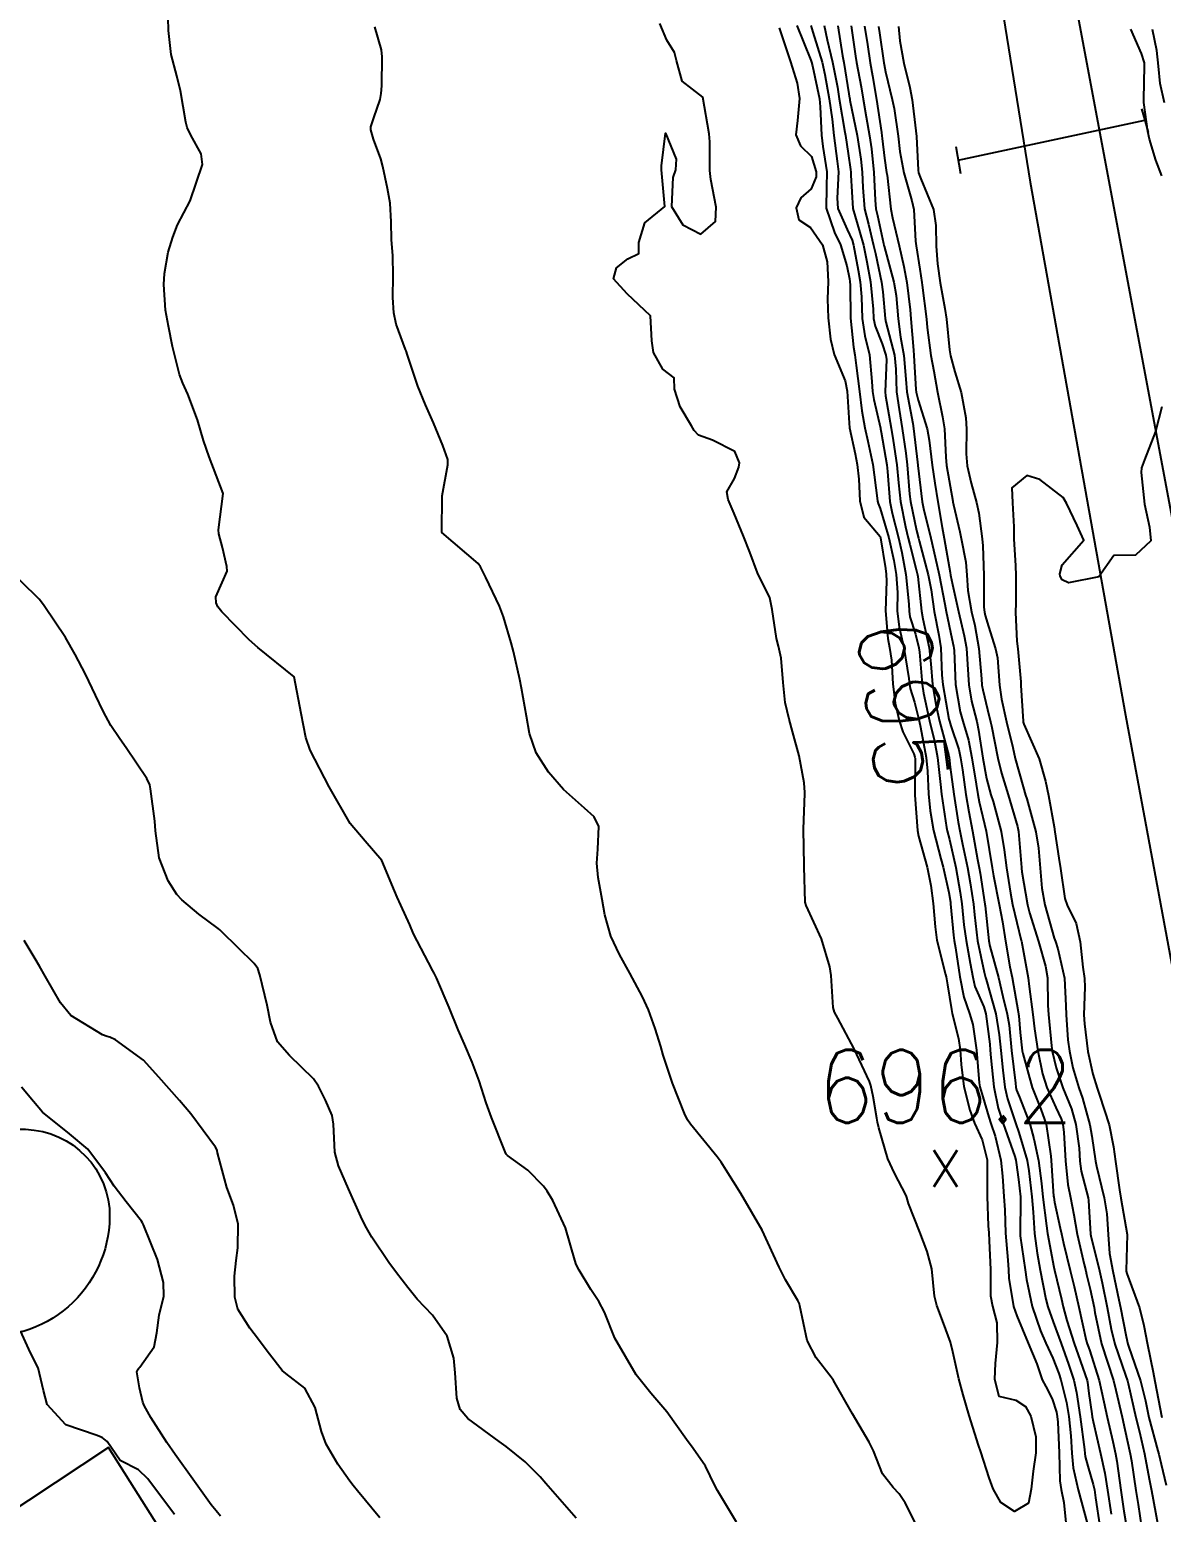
# Model space of a CAD drawing. Header units: metres. Extents: x 298520 to 308411, y 7433745 to 7450750.
# Drawn here: x 300779 to 300840.9, y 7447638.3 to 7447719.5 of the extents above; entities that cross this region are included whole.
import ezdxf
from ezdxf.enums import TextEntityAlignment as Align

# ---------------------------------------------------------------- set-up
doc = ezdxf.new("R2010")
doc.units = ezdxf.units.M
doc.header["$LTSCALE"] = 10
for name, color, linetype in [('Cotas', 45, 'Continuous'), ('Curvas de Nivel 1m', 11, 'Continuous'), ('Curvas de Nivel 5m', 15, 'Continuous'), ('Edificações', 30, 'Continuous'), ('Linha Férrea', 251, 'TRACKS'), ('Pontos Cotados', 45, 'Continuous'), ('Pórtico', 62, 'Continuous'), ('Vias Primárias', 230, 'Continuous')]:
    doc.layers.add(name, color=color, linetype=linetype)
doc.styles.add('Style-STANDARD', font='STANDARD.shx')
doc.linetypes.add('TRACKS', pattern='A,0.15,[130,ltypeshp.shx,S=0.25,R=0,X=0,Y=0],0.15', length=0.3)

# ---------------------------------------------------------------- blocks, each defined once
blk = doc.blocks.new('ELVTXT_48')
at = {"layer": 'Pontos Cotados', "linetype": 'Continuous', "style": 'Style-STANDARD'}
for s, height, p in [('696.2', 4, (0, 4)), ('x', 3, (0, 0))]:
    blk.add_text(s, height=height, dxfattribs=at).set_placement(p, align=Align.MIDDLE_CENTER)

msp = doc.modelspace()

# ---------------------------------------------------------------- linework, layer by layer
at = {"layer": 'Curvas de Nivel 1m', "flags": 128}
for points, elevation in [([(300817.674, 7447637.772), (300816.906, 7447639.049), (300816.629, 7447639.503), (300816.488, 7447639.786), (300815.973, 7447640.844), (300815.306, 7447641.804), (300814.94, 7447642.298), (300813.856, 7447643.821), (300812.973, 7447644.843), (300812.175, 7447645.838), (300811.013, 7447647.85), (300810.452, 7447649.283), (300810.126, 7447649.864), (300809.687, 7447650.518), (300809.05, 7447651.578), (300808.896, 7447651.882), (300808.813, 7447652.126), (300808.304, 7447653.888), (300807.608, 7447655.384), (300807.302, 7447655.898), (300807.106, 7447656.166), (300806.243, 7447657.042), (300805.122, 7447657.857), (300805.058, 7447657.931), (300805.001, 7447658.055), (300804.257, 7447659.939), (300803.967, 7447660.744), (300803.574, 7447661.944), (300803.188, 7447662.974), (300802.767, 7447663.954), (300802.43, 7447664.738), (300801.931, 7447665.963), (300801.239, 7447667.581), (300801.115, 7447667.845), (300801.047, 7447667.973), (300800.797, 7447668.429), (300799.988, 7447669.989), (300799.774, 7447670.489), (300799.289, 7447671.564), (300799.079, 7447672.002), (300798.946, 7447672.356), (300798.245, 7447674.011), (300797.333, 7447675.072), (300796.51, 7447676.028), (300795.363, 7447678.04), (300794.325, 7447680.056), (300794.076, 7447680.736), (300793.826, 7447682.064), (300793.443, 7447684.07), (300791.459, 7447685.672), (300790.975, 7447686.095), (300789.478, 7447687.618), (300789.269, 7447687.901), (300789.18, 7447688.115), (300789.153, 7447688.45), (300789.5, 7447689.237), (300789.77, 7447689.847), (300789.763, 7447690.108), (300789.523, 7447691.155), (300789.32, 7447691.903), (300789.309, 7447692.113), (300789.553, 7447694.11), (300788.796, 7447696.122), (300788.47, 7447697.005), (300788.152, 7447698.132), (300787.624, 7447699.55), (300787.352, 7447700.143), (300787.167, 7447700.615), (300786.788, 7447702.149), (300786.556, 7447703.26), (300786.397, 7447704.153), (300786.306, 7447705.542), (300786.338, 7447706.154), (300786.544, 7447707.323), (300786.795, 7447708.149), (300787.055, 7447708.825), (300787.753, 7447710.14), (300788.416, 7447712.13), (300788.352, 7447712.705), (300787.789, 7447713.719), (300787.591, 7447714.142), (300787.509, 7447714.431), (300787.219, 7447716.146), (300787.01, 7447716.97), (300786.712, 7447718.151), (300786.56, 7447719.456), (300786.536, 7447720.153)], 693), ([(300827.517, 7447637.654), (300826.905, 7447638.833), (300826.58, 7447639.336), (300826.247, 7447639.67), (300825.671, 7447640.429), (300825.178, 7447641.686), (300824.94, 7447642.161), (300824.025, 7447643.699), (300822.981, 7447645.537), (300822.916, 7447645.644), (300822.857, 7447645.712), (300822.043, 7447646.773), (300821.543, 7447647.732), (300821.15, 7447649.62), (300821.124, 7447649.739), (300821.097, 7447649.802), (300821.035, 7447649.916), (300820.354, 7447651.048), (300820.013, 7447651.746), (300819.083, 7447653.76), (300817.902, 7447655.772), (300817.116, 7447657.043), (300816.829, 7447657.493), (300816.616, 7447657.788), (300815.149, 7447659.576), (300814.993, 7447659.812), (300814.822, 7447660.148), (300814.163, 7447661.82), (300813.666, 7447663.355), (300813.525, 7447663.827), (300813.213, 7447664.815), (300812.846, 7447665.834), (300812.526, 7447666.541), (300811.831, 7447667.844), (300811.258, 7447668.863), (300810.792, 7447669.857), (300810.46, 7447671.037), (300810.318, 7447671.865), (300810.1, 7447673.08), (300810.031, 7447673.869), (300810.087, 7447674.625), (300810.124, 7447675.868), (300809.88, 7447676.404), (300809.353, 7447676.88), (300808.205, 7447677.892), (300807.377, 7447678.839), (300806.709, 7447679.907), (300806.343, 7447680.971), (300806.162, 7447681.913), (300805.892, 7447683.451), (300805.798, 7447683.916), (300805.456, 7447685.446), (300805.329, 7447685.922), (300804.904, 7447687.355), (300804.692, 7447687.932), (300803.943, 7447689.507), (300803.73, 7447689.947), (300803.659, 7447690.092), (300803.516, 7447690.28), (300801.533, 7447691.97), (300801.553, 7447693.97), (300801.864, 7447695.682), (300801.856, 7447695.967), (300801.591, 7447696.735), (300801.076, 7447697.975), (300800.632, 7447698.965), (300800.222, 7447699.984), (300799.65, 7447701.686), (300799.574, 7447701.913), (300799.547, 7447701.992), (300799.036, 7447703.369), (300798.907, 7447704.001), (300798.855, 7447704.833), (300798.876, 7447706.002), (300798.843, 7447707.132), (300798.779, 7447708.004), (300798.767, 7447708.975), (300798.701, 7447710.006), (300798.557, 7447710.804), (300798.3, 7447712.012), (300798.187, 7447712.424), (300797.788, 7447713.514), (300797.64, 7447714.022), (300797.637, 7447714.18), (300797.803, 7447714.685), (300798.154, 7447715.679), (300798.219, 7447716.014), (300798.24, 7447716.426), (300798.274, 7447718.014), (300798.235, 7447718.403), (300797.859, 7447719.666)], 694), ([(300820.971, 7447719.739), (300821.742, 7447717.833), (300821.786, 7447717.731), (300821.841, 7447717.532), (300822.213, 7447715.726), (300822.264, 7447715.278), (300822.322, 7447713.725), (300822.397, 7447713.114), (300822.62, 7447711.722), (300822.597, 7447710.885), (300822.578, 7447709.722), (300823.042, 7447708.405), (300823.365, 7447707.714), (300823.712, 7447706.578), (300823.861, 7447705.864), (300823.89, 7447705.707), (300823.902, 7447705.505), (300823.922, 7447703.706), (300824.075, 7447702.122), (300824.147, 7447701.703), (300824.236, 7447701.11), (300824.412, 7447699.698), (300824.542, 7447698.626), (300824.702, 7447697.694), (300824.876, 7447696.971), (300825.15, 7447695.686), (300825.386, 7447693.852), (300825.398, 7447693.682), (300825.428, 7447693.558), (300825.549, 7447693.277), (300826.022, 7447691.675), (300826.283, 7447690.441), (300826.416, 7447689.676), (300826.487, 7447688.687), (300826.477, 7447687.675), (300826.583, 7447686.782), (300826.843, 7447685.669), (300827.121, 7447683.981), (300827.144, 7447683.664), (300827.186, 7447683.419), (300827.423, 7447682.671), (300827.682, 7447681.657), (300827.756, 7447681.31), (300828.055, 7447679.653), (300828.132, 7447678.903), (300828.197, 7447677.652), (300828.279, 7447676.725), (300828.458, 7447675.649), (300828.87, 7447674.094), (300828.997, 7447673.643), (300829.299, 7447672.26), (300829.39, 7447671.734), (300829.404, 7447671.638), (300829.562, 7447669.922), (300829.601, 7447669.635), (300829.669, 7447669.232), (300829.905, 7447667.63), (300830.128, 7447666.522), (300830.442, 7447665.622), (300830.623, 7447665.025), (300830.827, 7447663.624), (300830.97, 7447661.829), (300831.003, 7447661.622), (300831.167, 7447661.063), (300831.489, 7447659.948), (300831.596, 7447659.613), (300831.837, 7447658.915), (300832.159, 7447657.604), (300832.242, 7447656.731), (300832.325, 7447655.602), (300832.365, 7447654.871), (300832.399, 7447653.6), (300832.532, 7447652.127), (300832.565, 7447651.597), (300832.591, 7447651.14), (300832.854, 7447649.593), (300833.025, 7447649.068), (300833.655, 7447647.583), (300834.121, 7447646.45), (300834.412, 7447645.576), (300834.611, 7447645.205), (300834.973, 7447644.531), (300835.194, 7447643.796), (300835.233, 7447643.566), (300835.267, 7447643.256), (300835.347, 7447641.564), (300835.388, 7447640.034), (300835.456, 7447639.565), (300835.609, 7447638.857), (300835.74, 7447637.561)], 694), ([(300821.737, 7447719.731), (300821.859, 7447719.366), (300822.358, 7447717.725), (300822.511, 7447717.048), (300822.755, 7447715.721), (300822.914, 7447714.612), (300823, 7447713.718), (300823.195, 7447712.3), (300823.257, 7447711.715), (300823.188, 7447710.279), (300823.231, 7447709.715), (300823.731, 7447708.557), (300824.004, 7447707.984), (300824.086, 7447707.705), (300824.341, 7447706.332), (300824.448, 7447705.699), (300824.522, 7447704.866), (300824.552, 7447703.697), (300824.703, 7447702.734), (300824.962, 7447701.69), (300825.088, 7447700.231), (300825.122, 7447699.688), (300825.194, 7447699.261), (300825.553, 7447697.681), (300825.562, 7447697.64), (300825.601, 7447697.468), (300825.908, 7447695.677), (300825.947, 7447695.307), (300826.072, 7447693.675), (300826.197, 7447693.023), (300826.547, 7447691.67), (300826.732, 7447690.879), (300826.954, 7447689.668), (300827.117, 7447688.037), (300827.125, 7447687.665), (300827.169, 7447687.353), (300827.47, 7447686.394), (300827.663, 7447685.658), (300827.696, 7447685.421), (300827.84, 7447683.656), (300827.911, 7447683.173), (300828.249, 7447681.652), (300828.512, 7447680.539), (300828.681, 7447679.647), (300828.846, 7447678.17), (300828.903, 7447677.645), (300829.174, 7447675.812), (300829.209, 7447675.641), (300829.336, 7447675.154), (300829.686, 7447673.634), (300829.933, 7447672.264), (300830.02, 7447671.629), (300830.133, 7447670.478), (300830.245, 7447669.625), (300830.481, 7447668.395), (300830.614, 7447667.619), (300830.737, 7447667.117), (300831.227, 7447665.99), (300831.333, 7447665.609), (300831.541, 7447663.95), (300831.575, 7447663.614), (300831.612, 7447663.198), (300831.763, 7447661.611), (300832.008, 7447660.453), (300832.289, 7447659.603), (300832.923, 7447657.796), (300832.978, 7447657.592), (300832.993, 7447657.463), (300833.112, 7447656.548), (300833.226, 7447655.589), (300833.234, 7447655.456), (300833.209, 7447653.589), (300833.217, 7447653.452), (300833.482, 7447651.586), (300833.561, 7447651.072), (300833.875, 7447649.582), (300834.328, 7447648.262), (300834.626, 7447647.574), (300834.995, 7447646.751), (300835.334, 7447645.912), (300835.445, 7447645.563), (300835.742, 7447644.33), (300835.868, 7447643.556), (300835.99, 7447642.511), (300836.049, 7447641.553), (300836.12, 7447640.747), (300836.394, 7447639.555), (300836.885, 7447637.718)], 693), ([(300822.476, 7447719.724), (300822.632, 7447718.945), (300822.93, 7447717.719), (300823.198, 7447716.348), (300823.305, 7447715.715), (300823.609, 7447713.899), (300823.636, 7447713.712), (300823.783, 7447712.726), (300823.922, 7447711.855), (300823.935, 7447711.708), (300823.94, 7447711.537), (300824.05, 7447709.705), (300824.436, 7447708.405), (300824.633, 7447707.696), (300824.811, 7447706.791), (300825.011, 7447705.69), (300825.161, 7447704.207), (300825.184, 7447703.687), (300825.26, 7447703.277), (300825.659, 7447702.306), (300825.859, 7447701.678), (300825.883, 7447701.444), (300825.821, 7447699.678), (300825.84, 7447699.459), (300826.154, 7447697.674), (300826.26, 7447697.009), (300826.453, 7447695.671), (300826.547, 7447694.691), (300826.653, 7447693.669), (300826.932, 7447692.273), (300827.08, 7447691.665), (300827.168, 7447691.304), (300827.516, 7447689.936), (300827.589, 7447689.659), (300827.606, 7447689.565), (300827.808, 7447687.657), (300827.886, 7447687.249), (300828.233, 7447685.652), (300828.322, 7447684.779), (300828.416, 7447683.65), (300828.612, 7447682.457), (300828.8, 7447681.646), (300829.302, 7447679.733), (300829.324, 7447679.641), (300829.385, 7447679.119), (300829.581, 7447677.637), (300829.822, 7447676.108), (300829.911, 7447675.631), (300830.052, 7447674.909), (300830.321, 7447673.625), (300830.474, 7447672.792), (300830.647, 7447671.62), (300830.71, 7447671.041), (300830.879, 7447669.616), (300831.247, 7447667.885), (300831.32, 7447667.609), (300831.35, 7447667.501), (300831.88, 7447665.603), (300832.07, 7447664.466), (300832.157, 7447663.606), (300832.271, 7447662.52), (300832.374, 7447661.602), (300832.52, 7447660.953), (300832.978, 7447659.593), (300833.146, 7447659.112), (300833.595, 7447657.585), (300833.693, 7447657.008), (300833.845, 7447655.583), (300833.919, 7447654.757), (300834, 7447653.581), (300834.136, 7447652.51), (300834.306, 7447651.577), (300834.621, 7447649.99), (300834.733, 7447649.573), (300835.021, 7447648.745), (300835.45, 7447647.563), (300835.855, 7447646.421), (300836.151, 7447645.552), (300836.305, 7447644.878), (300836.498, 7447643.547), (300836.733, 7447641.746), (300836.752, 7447641.543), (300836.768, 7447641.379), (300836.926, 7447640.847), (300837.218, 7447639.847), (300837.279, 7447639.545), (300837.346, 7447639.104), (300837.572, 7447637.54)], 692), ([(300823.216, 7447719.716), (300823.48, 7447718.08), (300823.544, 7447717.713), (300823.826, 7447715.987), (300823.866, 7447715.752), (300823.873, 7447715.709), (300823.885, 7447715.646), (300824.277, 7447713.703), (300824.491, 7447712.411), (300824.564, 7447711.698), (300824.589, 7447710.869), (300824.682, 7447709.696), (300824.898, 7447708.856), (300825.186, 7447707.688), (300825.279, 7447707.247), (300825.613, 7447705.681), (300825.695, 7447705.14), (300825.823, 7447703.679), (300825.861, 7447703.488), (300826.325, 7447701.673), (300826.409, 7447700.905), (300826.44, 7447699.672), (300826.576, 7447698.707), (300826.757, 7447697.668), (300826.942, 7447696.313), (300827.016, 7447695.666), (300827.151, 7447694.073), (300827.202, 7447693.664), (300827.537, 7447692.07), (300827.635, 7447691.659), (300827.673, 7447691.517), (300828.166, 7447689.653), (300828.328, 7447688.824), (300828.5, 7447687.65), (300828.763, 7447686.354), (300828.871, 7447685.646), (300828.925, 7447684.161), (300828.97, 7447683.645), (300829.311, 7447681.744), (300829.335, 7447681.641), (300829.41, 7447681.388), (300829.844, 7447680.08), (300829.945, 7447679.632), (300830.044, 7447678.969), (300830.236, 7447677.627), (300830.397, 7447676.668), (300830.602, 7447675.621), (300830.879, 7447674.057), (300830.96, 7447673.615), (300831.017, 7447673.321), (300831.284, 7447671.61), (300831.292, 7447671.522), (300831.496, 7447669.608), (300831.559, 7447669.317), (300832.018, 7447667.602), (300832.271, 7447666.561), (300832.501, 7447665.597), (300832.601, 7447664.983), (300832.736, 7447663.597), (300832.954, 7447661.816), (300832.983, 7447661.593), (300833.018, 7447661.439), (300833.167, 7447661.047), (300833.734, 7447659.584), (300833.96, 7447658.762), (300834.21, 7447657.579), (300834.375, 7447656.312), (300834.453, 7447655.577), (300834.653, 7447654.009), (300834.712, 7447653.574), (300835.056, 7447651.742), (300835.095, 7447651.569), (300835.469, 7447649.995), (300835.572, 7447649.562), (300835.763, 7447648.818), (300836.165, 7447647.553), (300836.384, 7447646.937), (300836.875, 7447645.542), (300836.892, 7447645.451), (300836.976, 7447644.821), (300837.128, 7447643.702), (300837.16, 7447643.538), (300837.217, 7447643.279), (300837.605, 7447641.533), (300837.846, 7447640.46), (300838.004, 7447639.534), (300838.204, 7447638.22)], 691), ([(300824.685, 7447719.698), (300824.849, 7447718.691), (300825.001, 7447717.693), (300825.125, 7447716.98), (300825.342, 7447715.687), (300825.611, 7447713.868), (300825.642, 7447713.682), (300825.661, 7447713.552), (300825.781, 7447712.466), (300825.895, 7447711.679), (300825.921, 7447711.528), (300826.128, 7447709.676), (300826.217, 7447709.197), (300826.586, 7447707.671), (300826.845, 7447706.536), (300827.007, 7447705.667), (300827.189, 7447704.156), (300827.223, 7447703.665), (300827.362, 7447701.957), (300827.388, 7447701.663), (300827.494, 7447699.792), (300827.509, 7447699.661), (300827.619, 7447699.219), (300828.117, 7447697.655), (300828.228, 7447697.022), (300828.396, 7447695.652), (300828.545, 7447694.674), (300828.693, 7447693.649), (300828.937, 7447692.248), (300829.053, 7447691.645), (300829.371, 7447689.785), (300829.399, 7447689.641), (300829.505, 7447689.131), (300829.835, 7447687.635), (300830.144, 7447686.304), (300830.269, 7447685.628), (300830.329, 7447684.748), (300830.391, 7447683.626), (300830.542, 7447682.741), (300830.832, 7447681.619), (300830.936, 7447681.145), (300831.171, 7447679.613), (300831.376, 7447678.507), (300831.613, 7447677.607), (300831.727, 7447677.238), (300832.17, 7447675.602), (300832.335, 7447674.592), (300832.47, 7447673.598), (300832.675, 7447672.221), (300832.797, 7447671.595), (300833.273, 7447669.624), (300833.281, 7447669.59), (300833.647, 7447667.586), (300833.713, 7447667.11), (300833.911, 7447665.583), (300834.004, 7447664.793), (300834.176, 7447663.58), (300834.442, 7447662.32), (300834.674, 7447661.575), (300835.162, 7447660.482), (300835.454, 7447659.864), (300835.544, 7447659.564), (300835.599, 7447659.111), (300835.696, 7447657.561), (300835.823, 7447656.272), (300835.966, 7447655.557), (300836.154, 7447654.614), (300836.328, 7447653.551), (300836.715, 7447651.889), (300836.804, 7447651.544), (300836.852, 7447651.344), (300837.043, 7447650.53), (300837.256, 7447649.538), (300837.306, 7447649.26), (300837.675, 7447647.533), (300837.986, 7447646.537), (300838.317, 7447645.527), (300838.453, 7447645.001), (300838.794, 7447643.522), (300838.953, 7447642.846), (300839.241, 7447641.517), (300839.31, 7447641.136), (300839.541, 7447639.514), (300839.675, 7447638.738), (300839.85, 7447637.51)], 689), ([(300825.446, 7447719.686), (300825.504, 7447719.33), (300825.739, 7447717.682), (300825.756, 7447717.595), (300825.838, 7447717.199), (300826.207, 7447715.676), (300826.304, 7447715.187), (300826.524, 7447713.673), (300826.617, 7447712.84), (300826.837, 7447711.669), (300827.286, 7447710.128), (300827.381, 7447709.664), (300827.474, 7447707.914), (300827.51, 7447707.662), (300827.71, 7447706.388), (300827.825, 7447705.659), (300827.847, 7447705.512), (300828.075, 7447703.656), (300828.125, 7447703.199), (300828.326, 7447701.653), (300828.483, 7447700.809), (300828.685, 7447699.649), (300828.95, 7447698.306), (300829.06, 7447697.645), (300829.136, 7447696.096), (300829.177, 7447695.644), (300829.516, 7447693.678), (300829.52, 7447693.64), (300829.551, 7447693.488), (300829.908, 7447692.006), (300829.988, 7447691.633), (300830.227, 7447690.337), (300830.284, 7447689.628), (300830.34, 7447688.788), (300830.546, 7447687.624), (300830.722, 7447686.868), (300830.953, 7447685.618), (300831.091, 7447683.962), (300831.114, 7447683.615), (300831.161, 7447683.345), (300831.42, 7447682.273), (300831.587, 7447681.608), (300831.641, 7447681.377), (300831.987, 7447679.604), (300832.192, 7447678.791), (300832.545, 7447677.598), (300833.065, 7447675.874), (300833.121, 7447675.592), (300833.278, 7447673.626), (300833.28, 7447673.59), (300833.311, 7447673.385), (300833.615, 7447671.587), (300833.723, 7447671.151), (300834.209, 7447669.581), (300834.606, 7447668.223), (300834.706, 7447667.575), (300834.735, 7447666.067), (300834.764, 7447665.575), (300834.923, 7447663.855), (300834.964, 7447663.572), (300835.189, 7447662.647), (300835.549, 7447661.564), (300836.021, 7447660.417), (300836.269, 7447659.553), (300836.435, 7447658.249), (300836.484, 7447657.55), (300836.56, 7447656.991), (300836.928, 7447655.543), (300836.954, 7447655.395), (300837.068, 7447653.54), (300837.082, 7447653.462), (300837.556, 7447651.535), (300837.7, 7447650.88), (300837.974, 7447649.531), (300838.198, 7447648.345), (300838.399, 7447647.526), (300838.986, 7447645.826), (300839.095, 7447645.519), (300839.133, 7447645.367), (300839.553, 7447643.514), (300839.742, 7447642.721), (300840.017, 7447641.509), (300840.286, 7447640.14), (300840.397, 7447639.505), (300840.756, 7447637.631)], 688), ([(300826.555, 7447719.673), (300826.625, 7447718.902), (300826.842, 7447717.67), (300827.164, 7447716.332), (300827.295, 7447715.665), (300827.503, 7447713.958), (300827.528, 7447713.663), (300827.618, 7447711.818), (300827.647, 7447711.661), (300827.768, 7447711.344), (300828.473, 7447709.653), (300828.601, 7447708.784), (300828.606, 7447707.651), (300828.675, 7447706.689), (300828.828, 7447705.649), (300829.089, 7447704.239), (300829.174, 7447703.645), (300829.335, 7447701.964), (300829.39, 7447701.643), (300829.64, 7447700.773), (300829.979, 7447699.635), (300830.235, 7447698.256), (300830.267, 7447697.63), (300830.246, 7447696.286), (300830.302, 7447695.629), (300830.523, 7447694.671), (300830.826, 7447693.621), (300830.951, 7447693.023), (300831.123, 7447691.616), (300831.16, 7447691.247), (300831.23, 7447689.614), (300831.222, 7447687.879), (300831.258, 7447687.613), (300831.298, 7447687.429), (300831.475, 7447686.813), (300831.868, 7447685.606), (300831.962, 7447685.098), (300832.078, 7447683.604), (300832.186, 7447682.841), (300832.471, 7447681.599), (300832.803, 7447680.192), (300832.946, 7447679.594), (300833.37, 7447678.041), (300833.506, 7447677.589), (300833.569, 7447677.38), (300834.071, 7447675.583), (300834.222, 7447674.688), (300834.306, 7447673.58), (300834.394, 7447672.487), (300834.559, 7447671.577), (300835.082, 7447669.764), (300835.141, 7447669.571), (300835.267, 7447669.175), (300835.645, 7447667.564), (300835.72, 7447666.055), (300835.723, 7447665.563), (300835.828, 7447664.18), (300835.908, 7447663.559), (300836.095, 7447662.651), (300836.425, 7447661.551), (300836.618, 7447660.999), (300837.032, 7447659.542), (300837.144, 7447658.919), (300837.331, 7447657.538), (300837.384, 7447657.274), (300837.812, 7447655.533), (300837.963, 7447654.663), (300838.038, 7447653.53), (300838.111, 7447652.486), (300838.278, 7447651.528), (300838.615, 7447649.947), (300838.698, 7447649.523), (300839.009, 7447647.949), (300839.109, 7447647.519), (300839.158, 7447647.362), (300839.795, 7447645.512), (300840.068, 7447644.413), (300840.267, 7447643.507), (300840.758, 7447641.68), (300840.799, 7447641.501), (300840.927, 7447640.952), (300841.217, 7447639.797)], 687), ([(300840.965, 7447711.502), (300840.634, 7447712.36), (300840.287, 7447713.513), (300840.209, 7447713.926), (300839.989, 7447715.517), (300839.986, 7447715.679), (300840.029, 7447717.517), (300840.013, 7447717.686), (300839.85, 7447718.202), (300839.275, 7447719.526)], 687), ([(300841.111, 7447715.501), (300840.879, 7447716.55), (300840.793, 7447717.506), (300840.701, 7447718.357), (300840.456, 7447719.511)], 688), ([(300840.969, 7447698.852), (300840.629, 7447697.505), (300840.019, 7447695.945), (300839.858, 7447695.516), (300839.837, 7447695.258), (300840.016, 7447693.513), (300840.291, 7447692.259), (300840.365, 7447691.508), (300839.525, 7447690.732), (300838.347, 7447690.709), (300837.513, 7447689.54), (300835.857, 7447689.216), (300835.51, 7447689.373), (300835.396, 7447689.571), (300835.386, 7447689.699), (300835.519, 7447690.192), (300836.702, 7447691.552), (300836.33, 7447692.348), (300835.751, 7447693.567), (300835.558, 7447693.884), (300834.285, 7447694.87), (300833.575, 7447695.084), (300832.748, 7447694.416), (300832.789, 7447693.598), (300832.863, 7447692.273), (300832.873, 7447691.597), (300832.953, 7447690.161), (300832.974, 7447689.595), (300832.975, 7447688.111), (300832.963, 7447687.595), (300833.036, 7447686.026), (300833.089, 7447685.594), (300833.242, 7447683.786), (300833.256, 7447683.592), (300833.367, 7447681.637), (300833.376, 7447681.59), (300833.412, 7447681.479), (300834.249, 7447679.581), (300834.602, 7447678.35), (300834.77, 7447677.576), (300835.075, 7447675.843), (300835.114, 7447675.572), (300835.321, 7447674.131), (300835.412, 7447673.569), (300835.662, 7447671.93), (300835.79, 7447671.563), (300836.282, 7447670.554), (300836.499, 7447669.552), (300836.635, 7447668.167), (300836.731, 7447667.548), (300836.761, 7447667.07), (300836.707, 7447665.548), (300836.729, 7447665.059), (300836.921, 7447663.544), (300837.185, 7447662.313), (300837.42, 7447661.538), (300837.549, 7447661.156), (300838.079, 7447659.531), (300838.331, 7447658.332), (300838.431, 7447657.527), (300838.65, 7447655.982), (300838.727, 7447655.524), (300839.072, 7447653.532), (300839.009, 7447651.565), (300839.015, 7447651.52), (300839.052, 7447651.39), (300839.754, 7447649.513), (300839.99, 7447648.539), (300840.191, 7447647.508), (300840.496, 7447645.996), (300840.596, 7447645.504), (300840.963, 7447643.5)], 686), ([(300808.894, 7447637.992), (300807.226, 7447639.897), (300806.916, 7447640.255), (300806.097, 7447641.085), (300805.062, 7447641.928), (300804.934, 7447642.016), (300804.679, 7447642.191), (300802.955, 7447643.447), (300802.533, 7447643.954), (300802.36, 7447644.565), (300802.265, 7447645.957), (300802.195, 7447646.758), (300801.828, 7447647.962), (300801.024, 7447649.112), (300800.594, 7447649.542), (300800.174, 7447649.983), (300799.68, 7447650.631), (300799.047, 7447651.436), (300798.627, 7447652.004), (300797.703, 7447653.384), (300797.327, 7447654.018), (300797.088, 7447654.508), (300796.42, 7447656.027), (300795.872, 7447657.282), (300795.674, 7447658.035), (300795.607, 7447659.577), (300795.52, 7447660.036), (300795.161, 7447660.877), (300794.775, 7447661.652), (300794.499, 7447662.05), (300793.192, 7447663.331), (300792.532, 7447664.077), (300792.145, 7447665.149), (300791.967, 7447666.083), (300791.572, 7447667.754), (300791.447, 7447668.088), (300791.247, 7447668.361), (300789.47, 7447670.117), (300789.37, 7447670.215), (300789.275, 7447670.292), (300788.218, 7447671.062), (300787.29, 7447671.858), (300787.023, 7447672.143), (300786.552, 7447672.899), (300786.056, 7447674.153), (300785.855, 7447675.638), (300785.806, 7447676.155), (300785.579, 7447677.94), (300785.534, 7447678.158), (300785.368, 7447678.501), (300784.246, 7447680.177), (300783.891, 7447680.675), (300783.405, 7447681.408), (300782.978, 7447682.194), (300782.57, 7447683.054), (300782.013, 7447684.204), (300781.454, 7447685.293), (300780.923, 7447686.215), (300779.75, 7447687.957), (300779.557, 7447688.229), (300779.484, 7447688.32), (300777.513, 7447690.26)], 692), ([(300798.129, 7447638.008), (300796.908, 7447639.493), (300796.672, 7447639.785), (300796.489, 7447640.026), (300795.842, 7447640.956), (300795.201, 7447642.046), (300794.943, 7447642.743), (300794.603, 7447644.054), (300794.03, 7447645.111), (300792.981, 7447645.918), (300792.789, 7447646.072), (300792.096, 7447646.979), (300791.256, 7447648.088), (300791.016, 7447648.4), (300790.368, 7447649.442), (300790.187, 7447650.103), (300790.182, 7447651.241), (300790.275, 7447652.102), (300790.364, 7447652.8), (300790.384, 7447654.1), (300790.128, 7447655.139), (300789.764, 7447656.11), (300789.253, 7447657.996), (300789.219, 7447658.119), (300789.202, 7447658.187), (300789.135, 7447658.314), (300787.786, 7447660.134), (300787.16, 7447660.87), (300786.036, 7447662.151), (300785.187, 7447663.068), (300783.654, 7447664.183), (300783.341, 7447664.325), (300783.205, 7447664.365), (300782.94, 7447664.458), (300781.216, 7447665.52), (300780.644, 7447666.216), (300779.8, 7447667.669), (300779.5, 7447668.228), (300779.257, 7447668.62), (300778.648, 7447669.62)], 691), ([(300786.893, 7447638.191), (300785.43, 7447640.155), (300784.918, 7447640.642), (300783.909, 7447641.161), (300783.198, 7447642.186), (300782.936, 7447642.403), (300782.597, 7447642.535), (300780.946, 7447643.11), (300779.917, 7447644.226), (300779.724, 7447644.983), (300779.431, 7447646.233), (300778.995, 7447647.042), (300778.451, 7447648.246)], 689)]:
    msp.add_lwpolyline(points, dxfattribs=dict(at, elevation=elevation))
at = {"layer": 'Curvas de Nivel 5m', "flags": 128}
for points, elevation in [([(300820.014, 7447719.596), (300820.624, 7447717.742), (300821.002, 7447716.567), (300821.131, 7447715.737), (300821.01, 7447714.533), (300820.915, 7447713.743), (300821.188, 7447713.14), (300821.781, 7447712.554), (300822.046, 7447711.727), (300822.042, 7447711.454), (300821.759, 7447710.794), (300821.193, 7447710.297), (300820.945, 7447709.742), (300821.082, 7447709.086), (300821.732, 7447708.672), (300822.376, 7447707.723), (300822.638, 7447706.796), (300822.698, 7447705.72), (300822.662, 7447704.746), (300822.701, 7447703.72), (300822.828, 7447702.552), (300823.021, 7447701.716), (300823.631, 7447700.279), (300823.742, 7447699.708), (300823.847, 7447697.948), (300823.872, 7447697.706), (300824.172, 7447696.284), (300824.285, 7447695.699), (300824.378, 7447694.891), (300824.431, 7447693.697), (300824.654, 7447692.803), (300825.534, 7447691.754), (300825.559, 7447691.68), (300825.826, 7447689.996), (300825.875, 7447689.685), (300825.894, 7447689.298), (300825.827, 7447687.685), (300825.954, 7447686.169), (300826.049, 7447685.681), (300826.158, 7447684.974), (300826.24, 7447683.678), (300826.368, 7447682.621), (300826.589, 7447681.672), (300826.785, 7447681.047), (300827.395, 7447679.853), (300827.445, 7447679.659), (300827.454, 7447679.597), (300827.435, 7447677.659), (300827.434, 7447677.587), (300827.593, 7447675.657), (300827.651, 7447675.344), (300828.11, 7447673.652), (300828.314, 7447672.639), (300828.438, 7447671.649), (300828.553, 7447670.375), (300828.645, 7447669.646), (300829.124, 7447667.762), (300829.162, 7447667.641), (300829.239, 7447667.208), (300829.444, 7447665.856), (300829.492, 7447665.636), (300829.832, 7447664.253), (300829.929, 7447663.633), (300829.981, 7447662.843), (300830.119, 7447661.631), (300830.451, 7447660.336), (300830.713, 7447659.624), (300831.139, 7447658.706), (300831.406, 7447657.616), (300831.404, 7447655.914), (300831.401, 7447655.616), (300831.467, 7447653.994), (300831.487, 7447653.614), (300831.514, 7447653.176), (300831.59, 7447651.612), (300831.593, 7447650.166), (300831.69, 7447649.61), (300831.937, 7447648.688), (300831.944, 7447647.606), (300831.844, 7447646.46), (300831.802, 7447645.608), (300832.04, 7447644.67), (300832.972, 7447644.465), (300833.497, 7447644.114), (300833.795, 7447643.582), (300834.074, 7447642.451), (300834.076, 7447641.579), (300833.93, 7447640.573), (300833.821, 7447639.581), (300833.666, 7447638.822), (300832.901, 7447638.366), (300832.161, 7447638.856), (300831.738, 7447639.608), (300831.518, 7447640.21), (300831.06, 7447641.618), (300830.938, 7447641.983), (300830.418, 7447643.625), (300830.089, 7447644.743), (300829.846, 7447645.631), (300829.53, 7447647.102), (300829.404, 7447647.636), (300829.018, 7447648.669), (300828.647, 7447649.644), (300828.524, 7447650.16), (300828.366, 7447651.647), (300828.114, 7447652.602), (300827.709, 7447653.654), (300827.099, 7447655.234), (300826.996, 7447655.556), (300826.958, 7447655.662), (300826.332, 7447656.889), (300825.971, 7447657.677), (300825.47, 7447659.363), (300825.403, 7447659.686), (300825.368, 7447659.9), (300825.167, 7447661.077), (300825.039, 7447661.691), (300824.963, 7447661.905), (300824.113, 7447663.701), (300823.22, 7447665.371), (300823.039, 7447665.712), (300822.974, 7447665.964), (300822.855, 7447667.714), (300822.784, 7447668.181), (300822.33, 7447669.719), (300821.483, 7447671.536), (300821.432, 7447671.729), (300821.373, 7447673.668), (300821.374, 7447673.729), (300821.343, 7447675.73), (300821.413, 7447677.679), (300821.411, 7447677.73), (300821.371, 7447678.263), (300821.11, 7447679.734), (300820.741, 7447681.075), (300820.552, 7447681.743), (300820.345, 7447682.669), (300820.234, 7447683.748), (300820.12, 7447685.083), (300819.975, 7447685.752), (300819.873, 7447686.16), (300819.623, 7447687.758), (300819.492, 7447688.397), (300818.833, 7447689.767), (300818.406, 7447690.889), (300818.062, 7447691.775), (300817.545, 7447693.012), (300817.211, 7447693.783), (300817.14, 7447694.203), (300817.57, 7447694.925), (300817.805, 7447695.552), (300817.83, 7447695.778), (300817.589, 7447696.41), (300816.359, 7447697.029), (300815.598, 7447697.293), (300815.349, 7447697.553), (300815.212, 7447697.806), (300814.582, 7447698.852), (300814.283, 7447699.82), (300814.265, 7447700.446), (300813.644, 7447700.915), (300813.131, 7447701.835), (300813.03, 7447702.465), (300812.961, 7447703.837), (300811.691, 7447705.046), (300810.936, 7447705.858), (300811.104, 7447706.461), (300811.714, 7447706.953), (300812.317, 7447707.244), (300812.333, 7447707.844), (300812.653, 7447708.921), (300813.743, 7447709.83), (300813.56, 7447711.832), (300813.559, 7447712.048), (300813.793, 7447713.83), (300814.363, 7447712.406), (300814.328, 7447711.822), (300814.184, 7447711.406), (300814.12, 7447709.824), (300814.733, 7447708.815), (300815.728, 7447708.302), (300816.528, 7447708.999), (300816.553, 7447709.792), (300816.261, 7447711.299), (300816.217, 7447711.796), (300816.215, 7447713.369), (300816.176, 7447713.796), (300815.823, 7447715.8), (300814.7, 7447716.686), (300814.39, 7447717.822), (300814.279, 7447718.255), (300813.854, 7447718.932), (300813.474, 7447719.834)], 695), ([(300823.949, 7447719.709), (300824.195, 7447718.053), (300824.25, 7447717.704), (300824.496, 7447716.367), (300824.608, 7447715.698), (300824.77, 7447714.735), (300824.96, 7447713.692), (300825.072, 7447712.977), (300825.193, 7447711.689), (300825.265, 7447710.172), (300825.312, 7447709.686), (300825.388, 7447709.334), (300825.724, 7447707.795), (300825.747, 7447707.68), (300825.76, 7447707.642), (300826.296, 7447705.674), (300826.413, 7447704.952), (300826.521, 7447703.672), (300826.659, 7447702.674), (300826.833, 7447701.668), (300826.942, 7447700.358), (300826.996, 7447699.666), (300827.325, 7447697.943), (300827.375, 7447697.662), (300827.585, 7447695.82), (300827.607, 7447695.66), (300827.609, 7447695.634), (300827.845, 7447693.657), (300827.922, 7447693.284), (300828.322, 7447691.652), (300828.555, 7447690.617), (300828.77, 7447689.647), (300829.087, 7447688.046), (300829.159, 7447687.643), (300829.468, 7447686.165), (300829.568, 7447685.742), (300829.586, 7447685.638), (300829.594, 7447685.505), (300829.664, 7447683.637), (300829.929, 7447682.144), (300830.079, 7447681.63), (300830.373, 7447680.596), (300830.562, 7447679.622), (300830.799, 7447678.192), (300830.885, 7447677.617), (300830.96, 7447677.217), (300831.343, 7447675.61), (300831.669, 7447673.606), (300831.742, 7447673.172), (300832.052, 7447671.602), (300832.237, 7447670.647), (300832.404, 7447669.599), (300832.654, 7447668.194), (300832.772, 7447667.595), (300833.099, 7447665.716), (300833.122, 7447665.591), (300833.138, 7447665.508), (300833.213, 7447664.587), (300833.325, 7447663.589), (300833.351, 7447663.438), (300833.863, 7447661.583), (300834.343, 7447660.396), (300834.628, 7447659.575), (300834.886, 7447657.813), (300834.909, 7447657.572), (300835.046, 7447655.628), (300835.05, 7447655.571), (300835.1, 7447655.299), (300835.405, 7447653.884), (300835.472, 7447653.564), (300835.58, 7447653.058), (300835.95, 7447651.557), (300836.164, 7447650.673), (300836.424, 7447649.549), (300836.832, 7447647.716), (300836.88, 7447647.542), (300836.914, 7447647.453), (300837, 7447647.209), (300837.534, 7447645.534), (300837.8, 7447644.361), (300837.974, 7447643.53), (300838.284, 7447642.186), (300838.435, 7447641.525), (300838.514, 7447641.111), (300838.725, 7447639.523), (300838.896, 7447638.376), (300839.036, 7447637.518)], 690), ([(300789.401, 7447638.112), (300789.169, 7447638.389), (300788.899, 7447638.733), (300787.899, 7447640.13), (300786.926, 7447641.476), (300786.474, 7447642.145), (300785.591, 7447643.516), (300785.223, 7447644.157), (300785.16, 7447644.353), (300784.973, 7447645.131), (300784.834, 7447646.015), (300784.896, 7447646.161), (300784.931, 7447646.214), (300784.985, 7447646.268), (300785.782, 7447647.371), (300785.929, 7447648.151), (300786.058, 7447649.114), (300786.298, 7447650.147), (300786.292, 7447650.896), (300785.962, 7447652.151), (300785.188, 7447654.053), (300785.134, 7447654.159), (300785.084, 7447654.25), (300784.241, 7447655.32), (300783.582, 7447656.183), (300783.114, 7447656.905), (300782.146, 7447658.2), (300781.141, 7447659.047), (300779.665, 7447660.225), (300779.159, 7447660.818), (300778.519, 7447661.592)], 690)]:
    msp.add_lwpolyline(points, dxfattribs=dict(at, elevation=elevation))
at = {"layer": 'Edificações'}
msp.add_lwpolyline([(300767.685, 7447637.477), (300768.897, 7447635.302), (300769.107, 7447635.419), (300776.616, 7447623.13), (300782.008, 7447626.636), (300781.215, 7447627.855), (300789.022, 7447632.748), (300783.279, 7447641.863), (300775.951, 7447637.019), (300773.417, 7447641.234)], close=True, dxfattribs=at)
at = {"layer": 'Linha Férrea', "flags": 128}
for points in [[(298729.261, 7450749.95), (298734.809, 7450730.65), (298742.343, 7450703.451), (298750.119, 7450676.237), (298757.889, 7450649.199), (298765.189, 7450623.712), (298769.985, 7450606.424), (298776.494, 7450583.287), (298783.055, 7450560.248), (298788.164, 7450542.214), (298793.821, 7450521.584), (298798.125, 7450506.606), (298804.386, 7450484.418), (298809.295, 7450466.837), (298814.551, 7450448.858), (298819.559, 7450431.225), (298826.267, 7450408.649), (298831.926, 7450389.314), (298837.135, 7450370.779), (298842.092, 7450352.398), (298847.802, 7450331.823), (298852.149, 7450316.412), (298858.34, 7450294.769), (298862.969, 7450278.965), (298867.952, 7450260.088), (298870.924, 7450249.95), (298873.722, 7450238.982), (298878.355, 7450222.697), (298882.025, 7450210.358), (298885.603, 7450197.651), (298890.189, 7450181.049), (298894.637, 7450166.006), (298898.995, 7450149.812), (298904.361, 7450131.79), (298908.122, 7450117.709), (298911.93, 7450103.946), (298916.104, 7450089.039), (298920.554, 7450073.399), (298923.212, 7450064.319), (298926.468, 7450052.577), (298930.321, 7450038.956), (298934.723, 7450023.223), (298938.252, 7450011.622), (298941.509, 7449999.193), (298944.399, 7449989.651), (298947.701, 7449977.682), (298952.335, 7449961.49), (298956.967, 7449946.581), (298961.92, 7449929.017), (298965.909, 7449915.258), (298970.082, 7449900.905), (298973.936, 7449887.787), (298977.788, 7449874.853), (298981.549, 7449862.469), (298986.366, 7449847.197), (298989.852, 7449836.37), (298994.575, 7449822.337), (298999.437, 7449807.292), (299004.068, 7449794.269), (299008.7, 7449781.657), (299013.057, 7449770.328), (299018.285, 7449757.718), (299022.322, 7449748.037), (299026.817, 7449737.63), (299031.861, 7449726.852), (299036.814, 7449716.896), (299043.096, 7449705.205), (299047.821, 7449696.534), (299054.335, 7449685.572), (299060.664, 7449675.852), (299069.469, 7449663.104), (299077.541, 7449652.872), (299085.429, 7449643.336), (299089.832, 7449637.784), (299098.728, 7449628.561), (299107.993, 7449618.793), (299117.442, 7449610.031), (299127.077, 7449601.223), (299138.453, 7449591.782), (299150.409, 7449582.651), (299162.779, 7449573.982), (299174.004, 7449567.002), (299185.962, 7449560.295), (299199.698, 7449553.222), (299213.253, 7449547.024), (299227.033, 7449541.5), (299241.999, 7449536.525), (299258.424, 7449531.831), (299277.224, 7449527.814), (299295.935, 7449525.032), (299311.589, 7449523.57), (299326.876, 7449522.883), (299340.975, 7449522.747), (299353.572, 7449523.111), (299369.274, 7449524.069), (299382.826, 7449525.211), (299396.609, 7449526.717), (299414.178, 7449529.501), (299430.969, 7449532.603), (299440.142, 7449534.839), (299451.094, 7449537.487), (299469.666, 7449542.917), (299486.963, 7449547.755), (299510.376, 7449554.83), (299531.414, 7449561.037), (299544.903, 7449564.894), (299559.186, 7449569.068), (299590.197, 7449576.665), (299616.417, 7449582.259), (299645.03, 7449585.805), (299675.251, 7449587.635), (299705.522, 7449586.259), (299732.882, 7449582.825), (299762.581, 7449576.088), (299791.888, 7449566.944), (299816.217, 7449556.896), (299840.774, 7449544.781), (299859.676, 7449534.387), (299878.529, 7449521.308), (299897.376, 7449507.135), (299919.538, 7449486.991), (299927.658, 7449478.626), (299947.133, 7449456.962), (299961.499, 7449437.961), (299971.137, 7449424.784), (299981.869, 7449408.322), (299997.595, 7449383.682), (300016.228, 7449354.96), (300035.864, 7449324.687), (300055.136, 7449295.587), (300073.232, 7449268.397), (300085.868, 7449249.95), (300089.501, 7449244.778), (300101.211, 7449227.647), (300111.197, 7449214.14), (300124.752, 7449194.736), (300135.909, 7449179.759), (300148.296, 7449162.129), (300160.805, 7449144.566), (300173.129, 7449128.481), (300185.523, 7449112.088), (300198.402, 7449095.758), (300207.462, 7449083.98), (300220.094, 7449068.515), (300233.468, 7449051.744), (300246.778, 7449035.349), (300263.478, 7449015.076), (300277.526, 7448998.444), (300292.814, 7448981.501), (300306.688, 7448964.856), (300324.623, 7448944.393), (300340.398, 7448926.517), (300357.9, 7448907.843), (300372.755, 7448891.817), (300392.041, 7448871.054), (300410.717, 7448852.066), (300427.475, 7448834.137), (300439.245, 7448822.858), (300454.898, 7448806.525), (300473.448, 7448788.164), (300493.111, 7448768.808), (300511.705, 7448749.95), (300518.198, 7448743.612), (300525.672, 7448735.984), (300530.889, 7448730.361), (300538.141, 7448723.284), (300543.771, 7448717.624), (300548.924, 7448711.903), (300554.778, 7448706.093), (300562.444, 7448698.573), (300570.483, 7448690.198), (300580.06, 7448680.508), (300590.013, 7448670.628), (300599.102, 7448661.391), (300608.565, 7448651.702), (300616.68, 7448643.32), (300625.581, 7448633.859), (300633.62, 7448625.859), (300641.21, 7448617.858), (300649.582, 7448609.897), (300659.386, 7448599.72), (300667.387, 7448591.231), (300676.098, 7448582.784), (300683.871, 7448574.669), (300691.725, 7448567.153), (300703.33, 7448554.876), (300711.744, 7448546.351), (300718.093, 7448539.767), (300726.506, 7448530.983), (300733.153, 7448523.695), (300741.152, 7448514.418), (300747.426, 7448507.242), (300750.054, 7448504.018), (300758.169, 7448493.99), (300764.854, 7448485.238), (300772.251, 7448475.55), (300781.114, 7448462.855), (300788.178, 7448452.147), (300795.99, 7448439.115), (300802.712, 7448427.661), (300809.137, 7448414.665), (300814.959, 7448402.42), (300819.763, 7448391.601), (300824.722, 7448378.533), (300829.079, 7448366.59), (300833.249, 7448353.858), (300836.592, 7448342.438), (300839.822, 7448330.572), (300842.678, 7448317.912), (300845.758, 7448304.202), (300848.387, 7448291.169), (300849.927, 7448279.903), (300851.843, 7448266.756), (300852.632, 7448254.174), (300852.974, 7448249.95), (300853.718, 7448237.64), (300853.896, 7448226.066), (300854.164, 7448215.145), (300853.836, 7448203.832), (300853.598, 7448192.905), (300852.795, 7448182.25), (300851.991, 7448170.79), (300850.801, 7448159.302), (300849.223, 7448146.768), (300848.151, 7448135.486), (300846.96, 7448124.114), (300845.442, 7448113.546), (300844.222, 7448102.204), (300842.288, 7448090.385), (300840.978, 7448078.33), (300839.608, 7448068.386), (300838.209, 7448056.39), (300836.541, 7448045.166), (300835.023, 7448032.665), (300833.535, 7448020.341), (300832.284, 7448009.205), (300831.094, 7447998.637), (300829.874, 7447985.926), (300828.432, 7447973.713), (300826.546, 7447955.639), (300825.162, 7447943.391), (300824.986, 7447942.247), (300823.836, 7447930.96), (300822.657, 7447919.829), (300821.593, 7447909.075), (300820.243, 7447895.408), (300819.533, 7447885.934), (300818.679, 7447872.07), (300818.298, 7447858.799), (300817.927, 7447851.916), (300817.786, 7447841.862), (300817.933, 7447833.489), (300818.516, 7447815.843), (300820.361, 7447795.876), (300822.449, 7447776.733), (300825.922, 7447758.996), (300827.722, 7447750.217), (300828.687, 7447743.229), (300830.467, 7447731.539), (300833.751, 7447711.152), (300838.977, 7447681.969), (300842.161, 7447664.851), (300846.249, 7447643.566), (300856.898, 7447587.933), (300861.3, 7447564.706), (300863.731, 7447552.015), (300867.081, 7447534.8), (300870.251, 7447518.153), (300879.139, 7447471.406), (300882.717, 7447452.426), (300886.196, 7447433.436), (300890.621, 7447408.952), (300893.065, 7447393.996), (300894.895, 7447382.534), (300896.018, 7447374.923), (300897.056, 7447367.88), (300898.671, 7447355.202), (300899.884, 7447344.173), (300901.155, 7447328.57), (300902.425, 7447306.17), (300902.632, 7447290.927), (300902.643, 7447274.906), (300901.209, 7447249.806), (300899.894, 7447235.454), (300897.424, 7447214.973), (300896.24, 7447207.108, -0.017609), (300893.245, 7447191.067), (300890.79, 7447180.008), (300886.347, 7447162.337), (300883.122, 7447151.267), (300877.521, 7447133.871), (300873.858, 7447123.752), (300865.532, 7447103.056), (300859.822, 7447090.388), (300850.503, 7447071.406), (300846.315, 7447063.106), (300836.805, 7447045.834), (300827.664, 7447031.197), (300815.395, 7447013.014), (300803.069, 7446996.228), (300792.968, 7446983.245), (300781.446, 7446969.292), (300759.63, 7446945.435), (300748.36, 7446933.669), (300737.301, 7446922.447), (300720.178, 7446905.644), (300707.821, 7446893.561), (300697.057, 7446883.028), (300686.376, 7446872.224), (300676.506, 7446862.329), (300660.145, 7446845.845), (300651.989, 7446837.638), (300637.917, 7446823.835), (300624.102, 7446810.419), (300614.955, 7446801.573), (300610.107, 7446796.538), (300599.124, 7446785.64, 0.017844), (300588.776, 7446774.611), (300582.973, 7446768.596), (300572.807, 7446757.15), (300570.635, 7446754.423, -0.018804), (300566.868, 7446749.902, -0.021463), (300565.197, 7446747.771, 0.014089), (300560.744, 7446742.236), (300556.818, 7446737.065), (300549.018, 7446726.402), (300544.903, 7446720.152), (300542.989, 7446717.435), (300540.702, 7446714.014), (300534.516, 7446704.131), (300528.813, 7446694.775), (300525.37, 7446688.688), (300519.775, 7446678.443, 0.017217), (300513.559, 7446666.068), (300510.115, 7446659.471), (300505.35, 7446648.44), (300501.39, 7446638.953, 0.017957), (300498.447, 7446631.125), (300492.383, 7446614.647), (300488.086, 7446600.958), (300484.889, 7446590.082), (300482.448, 7446580.533), (300479.028, 7446566.174), (300474.999, 7446546.195), (300472.245, 7446530.076), (300469.723, 7446510.133), (300467.649, 7446494.09), (300465.343, 7446472.628), (300462.509, 7446448.283), (300460.589, 7446427.75), (300458.173, 7446403.459), (300455.716, 7446377.743), (300453.679, 7446357.578), (300451.179, 7446331.957), (300448.408, 7446302.907), (300446.096, 7446278.461), (300443.948, 7446255.986), (300443.327, 7446249.95), (300441.921, 7446236.026), (300439.714, 7446214.959), (300437.145, 7446189.663), (300434.772, 7446164.489), (300432.986, 7446145.942), (300427.675, 7446092.019), (300425.457, 7446069.071), (300422.052, 7446034.05), (300420.454, 7446017.74), (300416.946, 7445981.751), (300414.159, 7445952.95), (300410.686, 7445916.311), (300408.437, 7445891.812), (300405.718, 7445868.171), (300403.766, 7445842.739), (300401.654, 7445818.651), (300400.337, 7445806.143), (300399.876, 7445801.282), (300399.266, 7445794.558)], [(298905.363, 7450145.031), (298910.207, 7450124.873), (298915.002, 7450108.012), (298921.739, 7450085.266), (298926.98, 7450064.83), (298931.003, 7450051.742), (298934.224, 7450039.953), (298937.65, 7450027.983), (298940.458, 7450017.786), (298943.206, 7450008.624), (298945.866, 7449998.811), (298948.85, 7449988.084), (298952.218, 7449977.183), (298954.849, 7449967.637), (298957.892, 7449956.733), (298961.763, 7449943.848), (298964.896, 7449932.558), (298968.973, 7449920.293), (298972.372, 7449908.382), (298975.8, 7449896.208), (298979.287, 7449884.682), (298982.035, 7449875.079), (298985.463, 7449863.464), (298988.891, 7449853.475), (298994.252, 7449836.792), (298999.642, 7449820.007), (299004.122, 7449806.223), (299009.577, 7449791.55), (299017.072, 7449771.922), (299023.852, 7449755.78), (299031.351, 7449735.099), (299042.615, 7449714.768), (299049.157, 7449702.257), (299057.947, 7449687.795), (299067.128, 7449674.025), (299074.388, 7449663.764), (299083.266, 7449652.271), (299093.226, 7449640.21), (299104.865, 7449628.3), (299116.059, 7449616.929), (299127.188, 7449606.965), (299134.846, 7449600.398), (299146.061, 7449590.999), (299159.8, 7449581.134), (299172.881, 7449572.672), (299188.754, 7449563.553), (299203.487, 7449555.781), (299219.692, 7449548.782), (299229.285, 7449544.979), (299249.695, 7449538.196), (299264.418, 7449534.22), (299286.841, 7449530.183), (299305.276, 7449527.832), (299319.472, 7449527.113), (299340.209, 7449526.73), (299362.575, 7449527.496), (299380.335, 7449528.889), (299402.027, 7449531.43), (299418.393, 7449534.55), (299439.271, 7449538.773), (299455.546, 7449542.61), (299468.219, 7449546.447), (299486.071, 7449551.679), (299502.678, 7449556.429), (299521.873, 7449562.476), (299544.903, 7449569.511), (299558.765, 7449572.874), (299572.65, 7449576.475), (299589.389, 7449580.647), (299603.615, 7449583.903), (299623.713, 7449587.445), (299640.449, 7449589.67), (299657.813, 7449590.983), (299675.925, 7449591.554), (299694.255, 7449591.042), (299708.541, 7449590.126), (299722.182, 7449588.244), (299738.919, 7449585.56), (299759.653, 7449580.821), (299775.25, 7449576.474), (299786.436, 7449572.94), (299797.015, 7449569.282), (299807.003, 7449565.52), (299816.424, 7449561.561), (299823.596, 7449557.979), (299834.148, 7449553.022), (299842.943, 7449548.641), (299850.946, 7449544.045), (299857.58, 7449540.07), (299867.592, 7449534.039), (299879.685, 7449526.144), (299888.765, 7449519.647), (299901.686, 7449509.708), (299911.305, 7449500.703), (299920.635, 7449492.515), (299928.708, 7449484.626), (299935.814, 7449476.733), (299943.925, 7449467.258), (299951.104, 7449459.003), (299957.671, 7449450.784), (299963.484, 7449442.67), (299970.77, 7449432.303), (299976.475, 7449423.904), (299982.432, 7449414.862), (299988.891, 7449404.85), (299995.852, 7449394.443), (300002.312, 7449383.928), (300010.887, 7449370.223), (300018.781, 7449358.239), (300026.569, 7449345.892), (300033.388, 7449335.88), (300041.176, 7449324.037), (300049.358, 7449311.838), (300057.288, 7449299.745), (300065.47, 7449287.364), (300073.508, 7449275.701), (300081.011, 7449264.541), (300090.196, 7449251.298), (300091.164, 7449249.95), (300100.525, 7449236.167), (300109.403, 7449223.951), (300117.162, 7449213.187), (300127.336, 7449198.457), (300139.6, 7449181.446), (300149.952, 7449166.72), (300159.813, 7449153.466), (300168.75, 7449141.382), (300179.779, 7449126.346), (300190.932, 7449112.414), (300203.876, 7449095.222), (300217.308, 7449078.587), (300230.374, 7449062.005), (300242.887, 7449046.162), (300256.877, 7449029.774), (300272.777, 7449010.921), (300288.309, 7448992.868), (300306.303, 7448971.97), (300322.512, 7448953.54), (300337.055, 7448937.024), (300349.196, 7448923.521), (300363.433, 7448907.803), (300372.178, 7448898.27), (300387.649, 7448881.624), (300402.322, 7448866.086), (300417.298, 7448851.105), (300428.763, 7448838.962), (300440.716, 7448827.379), (300454.398, 7448813.148), (300467.461, 7448800.639), (300481.638, 7448785.533), (300502.227, 7448765.254), (300514.06, 7448753.852), (300517.826, 7448749.95), (300528.275, 7448738.976), (300540.783, 7448726.333), (300551.364, 7448715.261), (300568.358, 7448698.083), (300580.431, 7448686.447), (300591.073, 7448675.242), (300605.822, 7448659.996), (300619.827, 7448645.871), (300631.531, 7448633.85), (300641.93, 7448623.388), (300651.196, 7448614.132), (300663.21, 7448601.736), (300675.654, 7448588.967), (300686.366, 7448579.136), (300697.132, 7448567.001), (300714.307, 7448549.82), (300728.065, 7448535.254), (300742.189, 7448519.954), (300754.02, 7448506), (300763.608, 7448493.67), (300772.134, 7448482.969), (300781.594, 7448469.905), (300789.873, 7448457.453), (300798.087, 7448444.138), (300806.367, 7448430.378), (300809.353, 7448423.731), (300815.826, 7448410.715), (300822.176, 7448396.83), (300827.777, 7448382.459), (300832.26, 7448369.325), (300838.297, 7448352.647), (300842.655, 7448335.903), (300846.951, 7448318.72), (300850.061, 7448305.153), (300853.485, 7448286.05), (300855.912, 7448269.922), (300857.341, 7448249.95), (300858.33, 7448231.606), (300857.942, 7448206.205), (300856.925, 7448178.368), (300854.333, 7448156.855), (300851.333, 7448129.708), (300849.095, 7448108.502), (300845.739, 7448085.317), (300843.044, 7448064.17), (300840.396, 7448043.097), (300838.567, 7448030.951), (300837.041, 7448016.016), (300835.11, 7447994.958), (300832.975, 7447975.28), (300830.738, 7447953.623), (300829.108, 7447937.188), (300828.366, 7447933.435), (300827.045, 7447924.743), (300825.629, 7447910.191), (300824.268, 7447895.589), (300822.966, 7447881.617), (300821.953, 7447863.074), (300821.73, 7447846.352), (300821.738, 7447838.346), (300822.298, 7447822.796), (300823.264, 7447806.625), (300824.128, 7447792.391), (300826.211, 7447777.691), (300829.715, 7447760.435), (300831.501, 7447751.07), (300833.495, 7447738.255), (300836.415, 7447720.056), (300862.711, 7447579.549), (300879.787, 7447489.912), (300882.904, 7447473.371), (300886.736, 7447453.399), (300891.84, 7447425.61), (300894.824, 7447408.419), (300897.501, 7447392.308), (300900.259, 7447374.699), (300902.627, 7447356.768), (300903.989, 7447344.999), (300904.86, 7447335.88), (300905.847, 7447322.28), (300906.291, 7447313.022), (300906.573, 7447308.418), (300906.759, 7447298.893), (300906.88, 7447292.725, -0.006984), (300906.844, 7447284.829), (300906.695, 7447276.838), (300906.36, 7447267.883), (300905.744, 7447256.667), (300905.23, 7447249.95), (300904.292, 7447239.525), (300903.012, 7447227.25), (300901.034, 7447212.309), (300899.543, 7447202.921, -0.011988), (300897.909, 7447194.02), (300894.997, 7447180.769), (300891.356, 7447165.387), (300887.457, 7447151.115), (300883.301, 7447137.652), (300876.75, 7447119.219), (300874.099, 7447111.988), (300871.749, 7447106.138, -0.018309), (300868.914, 7447099.764, 0.011681), (300865.826, 7447093.061), (300860.469, 7447081.825), (300851.72, 7447064.422), (300846.208, 7447053.937), (300843.033, 7447048.479), (300836.89, 7447038.137), (300827.206, 7447022.921), (300821.11, 7447014.014), (300814.857, 7447005.089), (300809.628, 7446998.099), (300801.236, 7446986.884), (300791.122, 7446974.407), (300781.425, 7446962.969), (300774.943, 7446955.767), (300762.88, 7446942.762), (300751.299, 7446930.933), (300734.873, 7446914.565), (300727.949, 7446907.628), (300717.868, 7446897.443), (300705.6, 7446885.783), (300698.716, 7446879.048), (300668.127, 7446848.06), (300640.994, 7446821.407), (300627.442, 7446808.23), (300610.345, 7446790.697), (300597.443, 7446778.155), (300592.334, 7446772.486), (300571.229, 7446748.595), (300567.705, 7446744.65), (300564.743, 7446740.8), (300562.62, 7446737.769), (300551.356, 7446722.391), (300544.903, 7446712.981), (300541.869, 7446707.917), (300539.497, 7446704.103, 0.003437), (300530.37, 7446689.205, 0.010632), (300522.744, 7446675.931, 0.016565), (300518.05, 7446666.625, -0.011698), (300511.771, 7446653.868, 0.029635), (300510.132, 7446650.211), (300505.481, 7446638.898), (300500.314, 7446625.471), (300492.316, 7446601.197), (300488.229, 7446587.047), (300485.297, 7446575.185), (300482.347, 7446562.473), (300481.087, 7446556.089, 0.004599), (300479.148, 7446545.763), (300476.443, 7446530.265), (300474.645, 7446518.085), (300472.755, 7446502.987), (300471.297, 7446490.618), (300469.17, 7446472.092), (300467.901, 7446459.793), (300466.767, 7446449.806), (300465.445, 7446435.701), (300463.191, 7446412.592), (300462.659, 7446405.266), (300461.606, 7446397.228), (300459.608, 7446375.419), (300458.167, 7446361.3), (300456.938, 7446349.283), (300454.601, 7446324.341), (300452.383, 7446301.27), (300450.408, 7446280.731), (300448.612, 7446261.944), (300447.444, 7446249.79), (300445.943, 7446235.321), (300443.682, 7446213.965), (300443.009, 7446207.561), (300441.275, 7446189.511), (300439.198, 7446168.049), (300436.473, 7446140.607), (300434.029, 7446115.856), (300431.015, 7446085.098), (300427.797, 7446052.837), (300425.199, 7446025.415), (300423.636, 7446009.727), (300422.457, 7445994.573), (300421.615, 7445989.53), (300419.286, 7445963.664), (300415.807, 7445928.192), (300414.69, 7445917.527), (300413.782, 7445904.921), (300412.247, 7445888.391), (300411.949, 7445886.157), (300411.266, 7445881.618), (300410.692, 7445876.189), (300409.038, 7445857.286), (300407.606, 7445838.578), (300405.212, 7445812.517), (300404.532, 7445804.524), (300403.437, 7445794.141)]]:
    msp.add_lwpolyline(points, format="xyb", dxfattribs=at)
at = {"layer": 'Pórtico'}
for points in [[(300829.823, 7447712.361), (300840.033, 7447714.545)], [(300839.856, 7447715.176), (300840.033, 7447714.545), (300840.221, 7447713.88)], [(300829.695, 7447713.098), (300829.951, 7447711.624)]]:
    msp.add_lwpolyline(points, dxfattribs=at)
at = {"layer": 'Vias Primárias'}
msp.add_lwpolyline([(300728.597, 7447631.866), (300769.074, 7447656.33, -0.165197), (300778.733, 7447659.288, -0.409601), (300783.339, 7447654.472, -0.446127), (300775.903, 7447647.988), (300771.676, 7447648.507, 0.189215), (300769.09, 7447648.099), (300754.157, 7447639.341), (300731.561, 7447625.979, 0.17178)], format="xyb", dxfattribs=at)

# ---------------------------------------------------------------- block references
at = {"layer": 'Pontos Cotados', "linetype": 'Continuous'}
msp.add_blockref('ELVTXT_48', (300829.123, 7447657.64, 696.19), dxfattribs=at)

# ---------------------------------------------------------------- texts
at = {"layer": 'Cotas', "style": 'Style-STANDARD'}
msp.add_text('695', height=4, rotation=277.47298, dxfattribs=at).set_placement((300826.784, 7447682.597, 695), align=Align.MIDDLE_CENTER)

doc.saveas('drawing.dxf')
